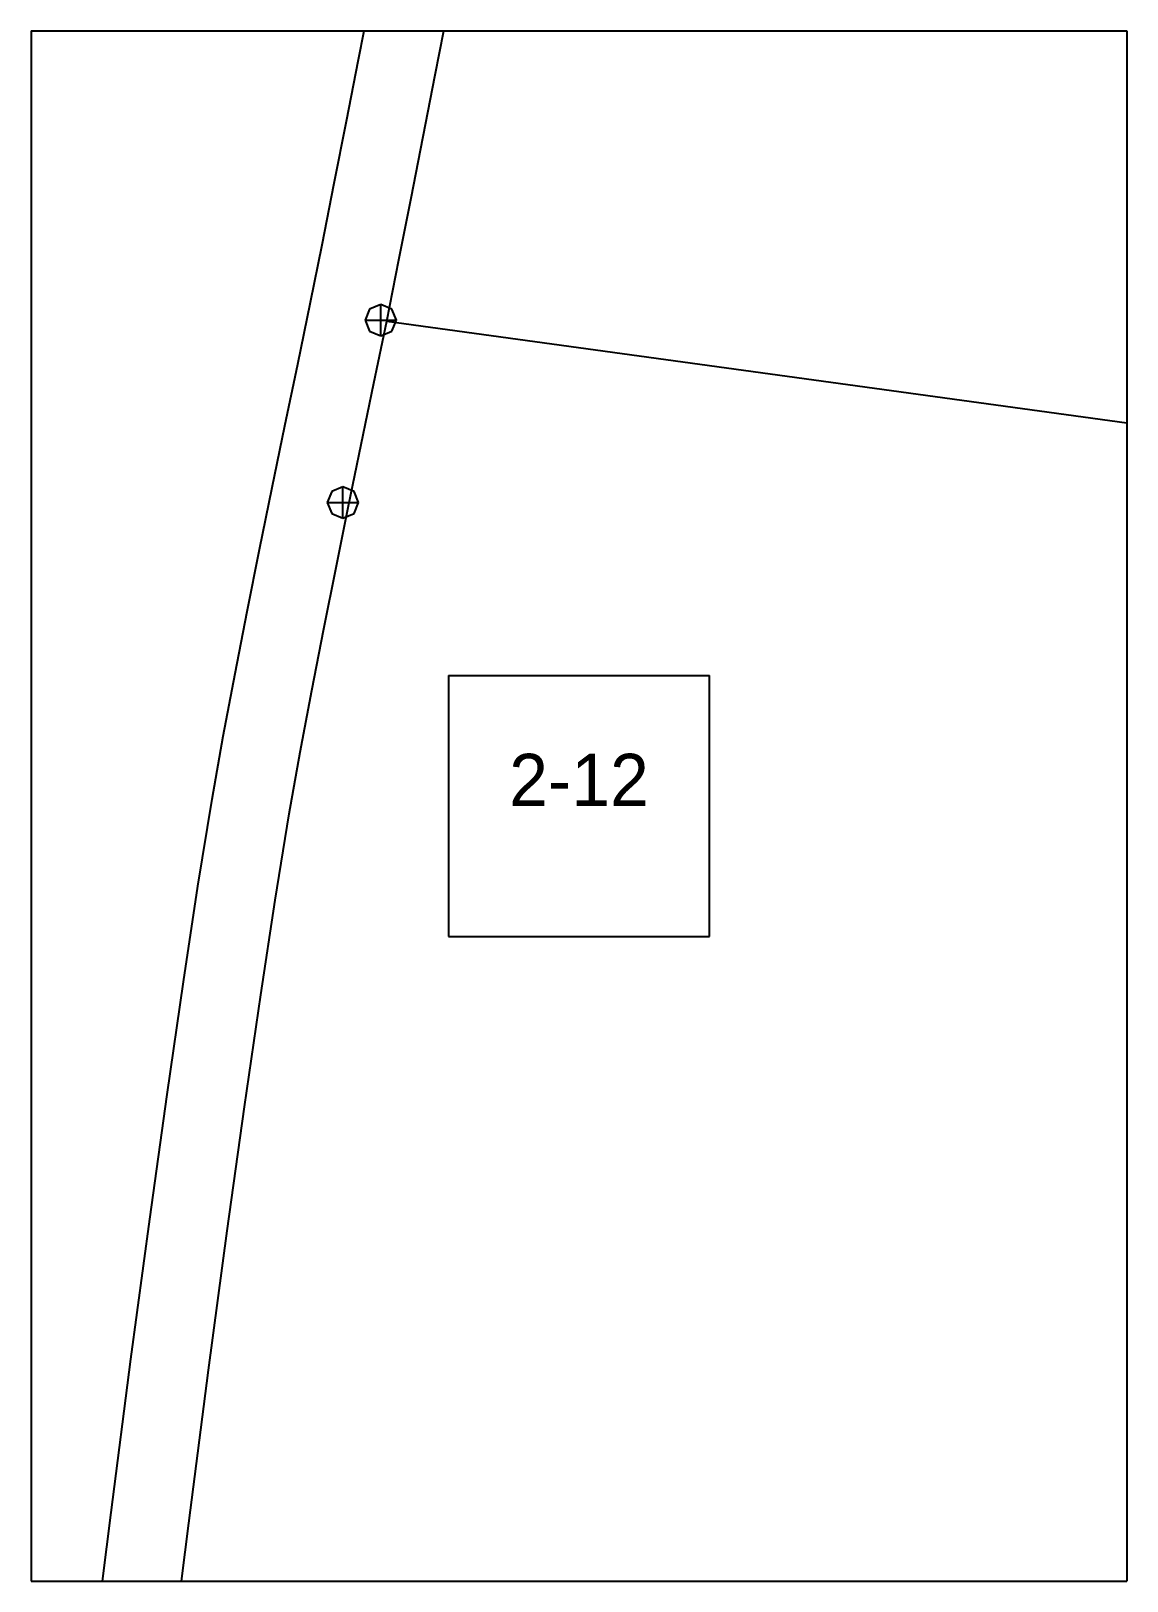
# Paper-space layout 'Plan 2-12' of a CAD drawing. Header units: metres, sheet in millimetres. Extents: x 0 to 210, y 0 to 297.
# The model-space entities are those that its viewports show. They can reach past a viewport. Long polylines and large blocks are cut down to what shows.
import ezdxf
from ezdxf.enums import TextEntityAlignment as Align

# ---------------------------------------------------------------- set-up
doc = ezdxf.new("R2010")
doc.units = ezdxf.units.M
for name, color, linetype in [('default', 7, 'Continuous'), ('TEXTLAYER', 7, 'Continuous'), ('VIEWPORTS', 7, 'Continuous')]:
    doc.layers.add(name, color=color, linetype=linetype)

msp = doc.modelspace()

# ---------------------------------------------------------------- linework, layer by layer
at = {"color": 9}
for p, q in [((2310, 0), (2310, -297)), ((2310, 0), (2310, -297)), ((2520, 0), (2520, -297)), ((2520, 0), (2520, -297)), ((2100, -297), (2310, -297)), ((2100, -297), (2310, -297)), ((2310, -297), (2520, -297)), ((2310, -297), (2310, -594)), ((2310, -297), (2520, -297)), ((2310, -297), (2310, -594)), ((2520, -297), (2730, -297)), ((2520, -297), (2520, -594)), ((2520, -297), (2730, -297)), ((2520, -297), (2520, -594)), ((2390, -420.5), (2440, -420.5)), ((2390, -420.5), (2390, -470.5)), ((2440, -470.5), (2440, -420.5)), ((2390, -470.5), (2440, -470.5)), ((2100, -594), (2310, -594)), ((2100, -594), (2310, -594)), ((2310, -594), (2520, -594)), ((2310, -594), (2310, -891)), ((2310, -594), (2520, -594)), ((2310, -594), (2310, -891)), ((2520, -594), (2730, -594)), ((2520, -594), (2520, -891)), ((2520, -594), (2730, -594)), ((2520, -594), (2520, -891))]:
    msp.add_line(p, q, dxfattribs=at)
at = {"layer": 'default', "color": 7, "linetype": 'Continuous'}
for p, q in [((2372.74, -302.49), (2375.1, -290.47)), ((2387.46, -305.37), (2389.82, -293.35)), ((2370.42, -314.3), (2372.74, -302.49)), ((2385.14, -317.19), (2387.46, -305.37)), ((2368.1, -326.13), (2370.42, -314.3)), ((2382.82, -329.02), (2385.14, -317.19)), ((2365.78, -337.95), (2368.1, -326.13)), ((2380.5, -340.84), (2382.82, -329.02)), ((2363.56, -348.99), (2365.78, -337.95)), ((2378.17, -352.63), (2380.5, -340.84)), ((2361.1, -360.83), (2363.56, -348.99)), ((2374.88, -350.27), (2374, -352.39)), ((2377, -349.39), (2374.88, -350.27)), ((2379.12, -350.27), (2377, -349.39)), ((2377, -355.39), (2377, -349.39)), ((2380, -352.39), (2379.12, -350.27)), ((2374, -352.39), (2374.88, -354.51)), ((2374, -352.39), (2380, -352.39)), ((2375.72, -364.45), (2378.17, -352.63)), ((2378.17, -352.63), (2734.56, -401.46)), ((2379.12, -354.51), (2380, -352.39)), ((2374.88, -354.51), (2377, -355.39)), ((2377, -355.39), (2379.12, -354.51)), ((2358.66, -372.64), (2361.1, -360.83)), ((2373.28, -376.22), (2375.72, -364.45)), ((2356.23, -384.47), (2358.66, -372.64)), ((2370.86, -388.01), (2373.28, -376.22)), ((2353.81, -396.32), (2356.23, -384.47)), ((2367.65, -385.23), (2366.77, -387.35)), ((2369.77, -384.35), (2367.65, -385.23)), ((2371.89, -385.23), (2369.77, -384.35)), ((2369.77, -390.35), (2369.77, -384.35)), ((2372.77, -387.35), (2371.89, -385.23)), ((2366.77, -387.35), (2367.65, -389.47)), ((2366.77, -387.35), (2372.77, -387.35)), ((2368.45, -399.79), (2370.86, -388.01)), ((2371.89, -389.47), (2372.77, -387.35)), ((2367.65, -389.47), (2369.77, -390.35)), ((2369.77, -390.35), (2371.89, -389.47)), ((2351.43, -408.2), (2353.81, -396.32)), ((2366.09, -411.58), (2368.45, -399.79)), ((2349.09, -420.13), (2351.43, -408.2)), ((2363.78, -423.39), (2366.09, -411.58)), ((2346.84, -432.12), (2349.09, -420.13)), ((2361.56, -435.2), (2363.78, -423.39)), ((2344.72, -444.17), (2346.84, -432.12)), ((2359.47, -447.03), (2361.56, -435.2)), ((2341.99, -460.87), (2344.72, -444.17)), ((2356.77, -463.53), (2359.47, -447.03)), ((2339.23, -479.2), (2341.99, -460.87)), ((2354.04, -481.71), (2356.77, -463.53)), ((2336.08, -500.81), (2339.23, -479.2)), ((2350.91, -503.16), (2354.04, -481.71)), ((2332.75, -524.68), (2336.08, -500.81)), ((2347.58, -526.92), (2350.91, -503.16)), ((2329.15, -551.49), (2332.75, -524.68)), ((2344, -553.61), (2347.58, -526.92)), ((2325.36, -580.88), (2329.15, -551.49)), ((2340.22, -582.89), (2344, -553.61)), ((2321.39, -612.83), (2325.36, -580.88)), ((2336.26, -614.74), (2340.22, -582.89))]:
    msp.add_line(p, q, dxfattribs=at)

# ---------------------------------------------------------------- texts
at = {"layer": 'TEXTLAYER', "color": 1}
msp.add_text('2-12', height=10, dxfattribs=at).set_placement((2415, -445.5), align=Align.CENTER)

psp = doc.layouts.new('Plan 2-12')

# ---------------------------------------------------------------- viewports
at = {"layer": 'VIEWPORTS'}
psp.add_viewport(center=(105, 148.5), size=(210, 297), view_center_point=(2415, -445.5), view_height=297, dxfattribs=at)

doc.saveas('drawing.dxf')
